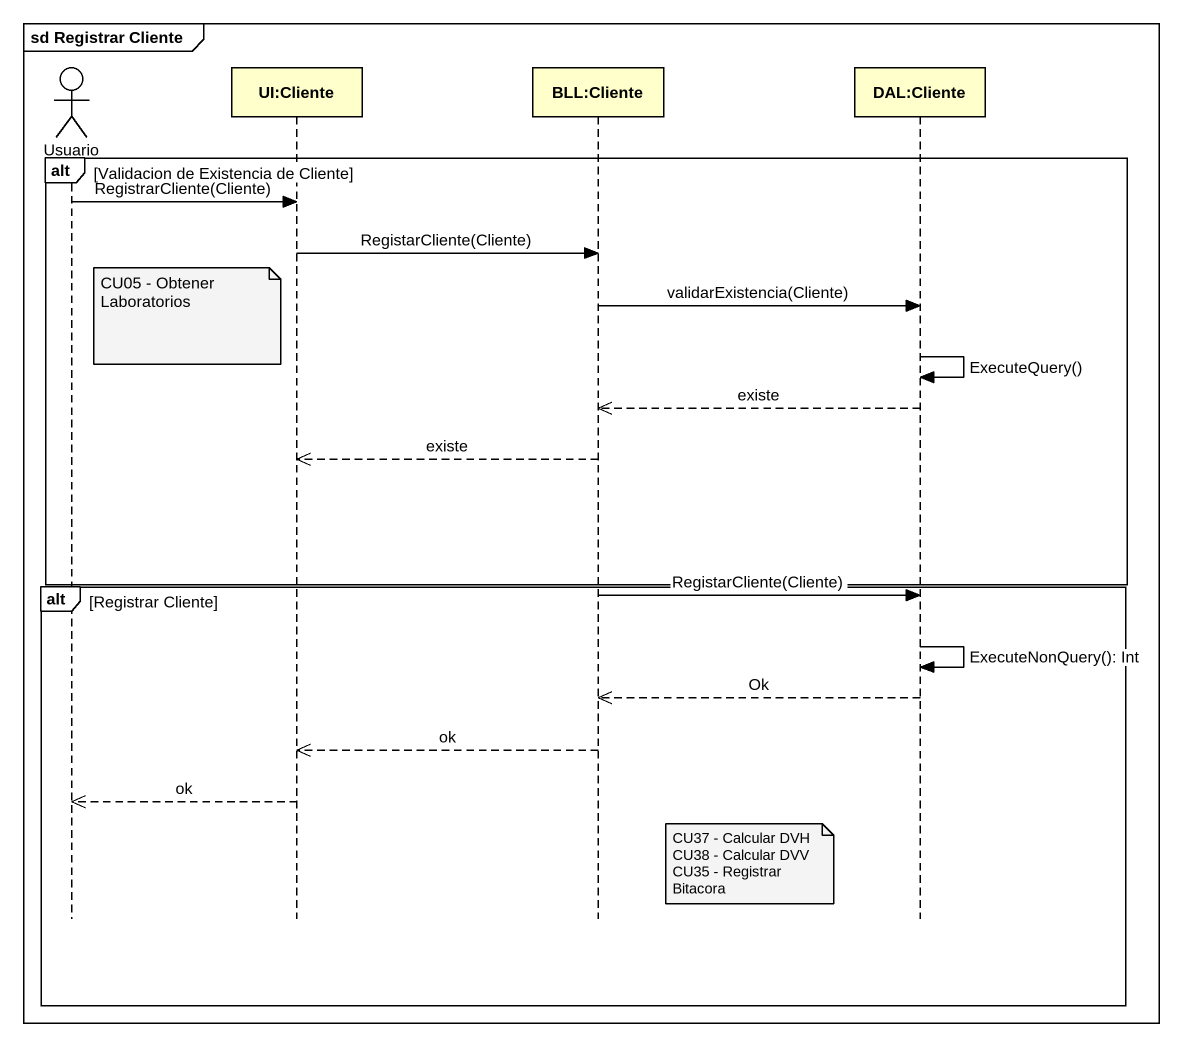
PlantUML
@startuml
mainframe sd Registrar Cliente
hide footbox
actor Usuario
participant "UI:Cliente" as UI_Cliente
participant "BLL:Cliente" as BLL_Cliente
participant "DAL:Cliente" as DAL_Cliente

alt Validacion de Existencia de Cliente
  Usuario -> UI_Cliente : RegistrarCliente(Cliente)
  UI_Cliente -> BLL_Cliente : RegistarCliente(Cliente)
  BLL_Cliente -> DAL_Cliente : validarExistencia(Cliente)
  note left of UI_Cliente : CU05 - Obtener Laboratorios
  DAL_Cliente -> DAL_Cliente : ExecuteQuery()
  DAL_Cliente -->> BLL_Cliente : existe
  BLL_Cliente -->> UI_Cliente : existe
end
alt Registrar Cliente
  BLL_Cliente -> DAL_Cliente : RegistarCliente(Cliente)
  DAL_Cliente -> DAL_Cliente : ExecuteNonQuery(): Int
  DAL_Cliente -->> BLL_Cliente : Ok
  BLL_Cliente -->> UI_Cliente : ok
  UI_Cliente -->> Usuario : ok
  note right of BLL_Cliente
    CU37 - Calcular DVH
    CU38 - Calcular DVV
    CU35 - Registrar Bitacora
  end note
end
@enduml
